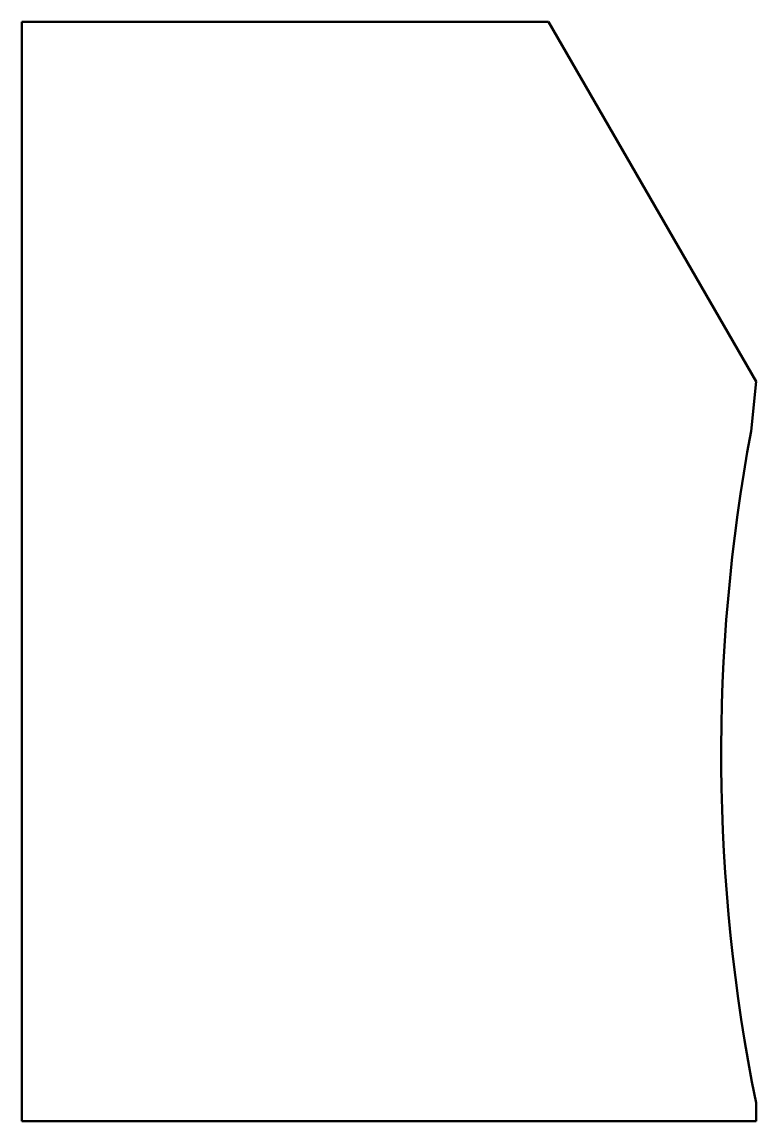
# Model space of a CAD drawing. Header units: millimetres. Extents: x 0 to 200, y 0 to 300.
import ezdxf

# ---------------------------------------------------------------- set-up
doc = ezdxf.new("R2010")
doc.units = ezdxf.units.MM
doc.layers.add('IV_OUTER_PROFILE', color=7, linetype='Continuous', lineweight=50)

msp = doc.modelspace()

# ---------------------------------------------------------------- linework, layer by layer
at = {"layer": 'IV_OUTER_PROFILE'}
for p, q in [((0, 299.57), (143.42, 299.57)), ((0, 0), (0, 299.57)), ((200, 201.57), (143.42, 299.57)), ((200, 201.57), (198.64, 188)), ((200, 5), (200, 0)), ((200, 0), (0, 0))]:
    msp.add_line(p, q, dxfattribs=at)
msp.add_arc((670.51, 100), 480, 169.436, 191.4152, dxfattribs=at)

doc.saveas('drawing.dxf')
